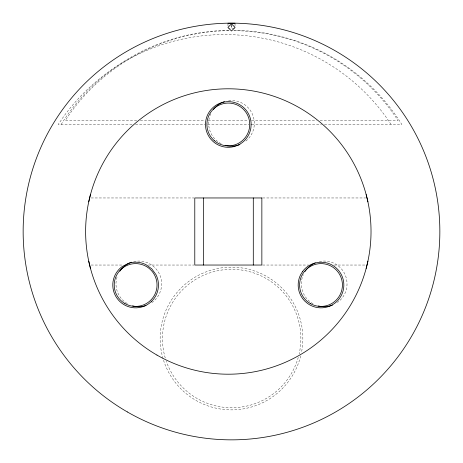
<?xml version="1.0" encoding="UTF-8"?>
<svg xmlns="http://www.w3.org/2000/svg" width="463" height="463" viewBox="0 0 463 463"><rect width="100%" height="100%" fill="white"/><g stroke="black" fill="none" stroke-linecap="round" stroke-linejoin="round"><path stroke-width="0.35" stroke-dasharray="2.31 1.74" d="M231.442 25.291L231.367 28.145L228.728 28.22M234.99 26.096L235.048 23.954M61.18 124.472L62.725 121.943A201.214 201.214 0 0 1 230.759 30.286M136.707 120.548L65.219 120.548L70.608 112.706A199.073 199.073 0 0 1 228.884 30.662M140.318 120.548L204.588 120.548M208.194 120.548L248.631 120.548M251.525 120.548L316.513 120.548M320.124 120.548L398.111 120.548L392.717 112.706A199.073 199.073 0 0 0 233.746 30.656M132.053 124.472L58.216 124.472L63.605 116.63A199.073 199.073 0 0 1 385.714 116.63L391.108 124.472M135.48 124.472L205.103 124.472M207.69 124.472L249.221 124.472M251.739 124.472L321.542 124.472M324.436 124.472L401.82 124.472L400.229 121.879A201.214 201.214 0 0 0 233.566 30.298M91.101 197.961L193.991 197.961M262.648 197.961L365.538 197.961M91.089 265.039L122.521 265.039M148.027 265.039L194.009 265.039M262.631 265.039L308.613 265.039M334.112 265.039L365.55 265.039M234.272 28.22L231.367 28.145L231.558 25.291M227.952 23.954L228.01 26.096M165.239 357.968A69.213 69.213 0 0 1 229.625 269.344A69.213 69.213 0 0 1 299.121 354.027M298.276 357.314A69.213 69.213 0 0 1 166.275 361.204M300.713 355.868A71.354 71.354 0 0 1 182.555 390.448A71.354 71.354 0 0 1 210.121 270.456A71.354 71.354 0 0 1 301.344 353.136M228.635 100.685A22.832 22.832 0 0 1 244.921 141.811M221.135 143.68A22.832 22.832 0 0 1 209.785 116.282M210.017 115.605A22.832 22.832 0 0 1 210.839 113.614M319.377 261.56A22.832 22.832 0 0 1 337.475 302.455M313.04 303.809A22.832 22.832 0 0 1 303.306 274.657M133.68 261.636A22.832 22.832 0 0 1 151.175 303.08M127.319 303.612A22.832 22.832 0 0 1 117.278 276.289"/><path stroke-width="0.69" d="M88.734 201.827L90.476 194.564M366.164 268.436L367.906 261.173M227.935 23.243L235.065 23.243M366.164 194.564L367.906 201.827M88.734 261.173L90.476 268.436M253.296 197.961L253.296 265.039M203.344 197.961L203.344 265.039M239.903 144.566A22.832 22.832 0 0 1 225.128 145.266M213.46 109.343A22.832 22.832 0 0 1 224.445 101.623M332.434 305.175A22.832 22.832 0 0 1 318.347 305.956M305.001 271.503A22.832 22.832 0 0 1 315.28 262.862M146.013 305.551A22.832 22.832 0 0 1 132.586 305.852M119.842 271.179A22.832 22.832 0 0 1 131.608 262.214M251.154 124.472L250.871 128.043A22.832 22.832 0 0 1 205.769 128.043L205.485 124.472A22.832 22.832 0 0 1 228.317 101.64A22.832 22.832 0 0 1 251.154 124.472M302.536 271.596L300.666 274.646A22.832 22.832 0 0 0 304.862 301.158L307.588 303.485A22.832 22.832 0 0 0 339.483 298.438A22.832 22.832 0 0 0 334.431 266.543C324.69 259.182 309.527 261.583 302.536 271.596M231.5 23.862L227.935 27.433L231.5 30.998L235.065 27.433L231.5 23.862M151.777 301.158L149.051 303.485A22.832 22.832 0 0 1 117.156 298.438A22.832 22.832 0 0 1 122.209 266.543L128.575 263.297A22.832 22.832 0 0 1 145.995 264.668L151.777 268.87L155.973 274.646A22.832 22.832 0 0 1 151.777 301.158M261.855 197.961L194.784 197.961L194.784 265.039L261.855 265.039L261.855 197.961M214.219 140.573A21.408 21.408 0 0 0 249.32 128.633A21.408 21.408 0 0 0 221.424 104.204A21.408 21.408 0 0 0 214.219 140.573M124.929 303.554A21.408 21.408 0 0 0 157.038 285.017A21.408 21.408 0 0 0 124.929 266.474A21.408 21.408 0 0 0 124.929 303.554M310.308 303.554A21.408 21.408 0 0 0 342.417 285.017A21.408 21.408 0 0 0 310.308 266.474A21.408 21.408 0 0 0 310.308 303.554M127.325 411.937A208.35 208.35 0 0 0 439.85 231.5A208.35 208.35 0 0 0 127.325 51.063A208.35 208.35 0 0 0 127.325 411.937M156.969 355.086A142.708 142.708 0 0 0 371.025 231.5A142.708 142.708 0 0 0 156.969 107.914A142.708 142.708 0 0 0 156.969 355.086"/></g></svg>
